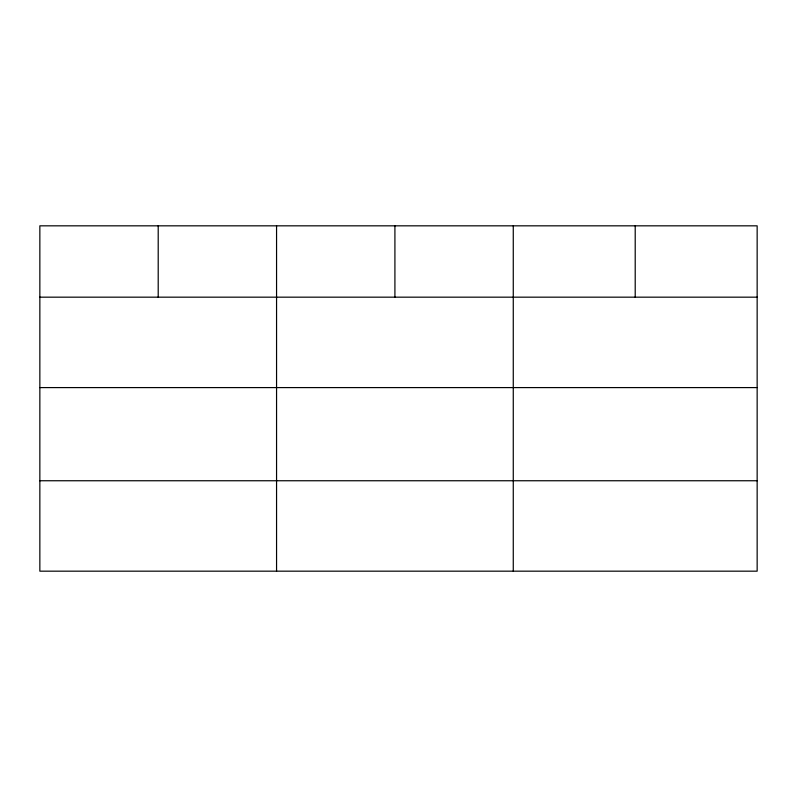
<?xml version="1.0" encoding="UTF-8"?>
<svg xmlns="http://www.w3.org/2000/svg" width="797" height="797" viewBox="0 0 797 797"><rect width="100%" height="100%" fill="white"/><g stroke="black" fill="none" stroke-linecap="round" stroke-linejoin="round"><path stroke-width="1.2" d="M757.15 387.591L757.15 225.83L39.85 225.83L39.85 571.17L757.15 571.17L757.15 387.591L39.85 387.591M39.85 297.171L757.15 297.171M39.85 480.75L757.15 480.75M635.209 225.83L635.209 297.171M513.268 225.83L513.268 571.17M394.913 225.83L394.913 297.171M276.559 225.83L276.559 571.17M158.204 225.83L158.204 297.171"/></g></svg>
